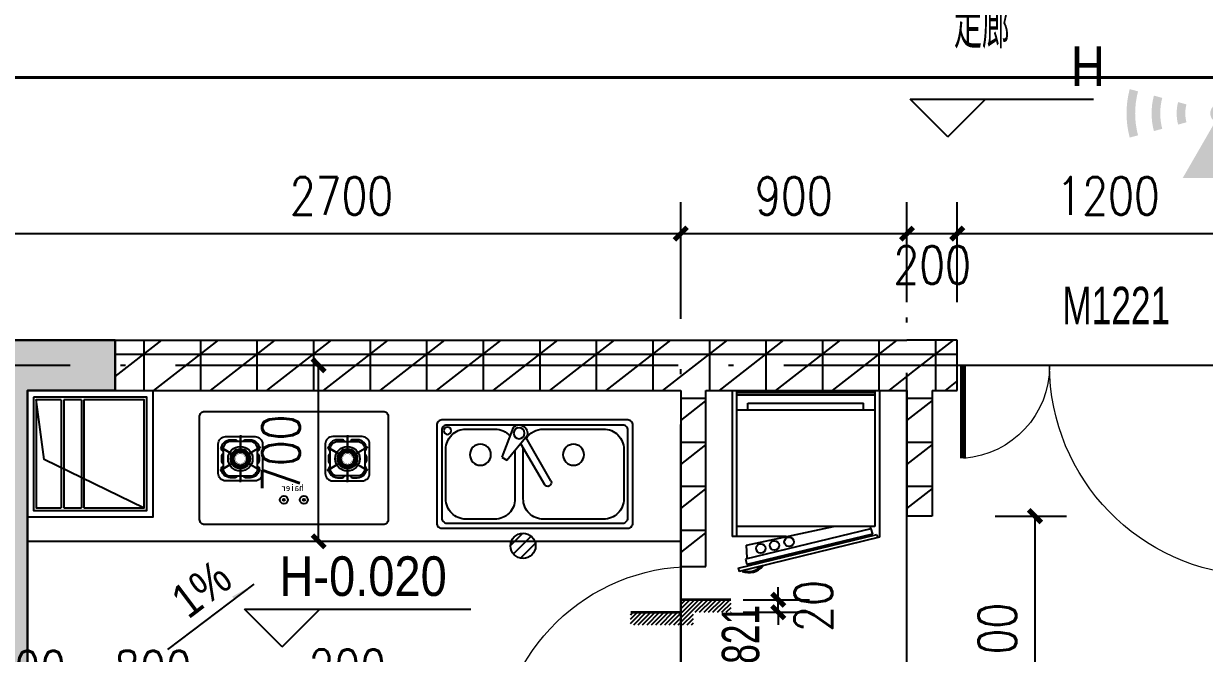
# Model space of a CAD drawing. Extents: x 718358 to 1668613, y -348838 to -159582.
# Drawn here: x 784520 to 789219, y -329839 to -327336 of the extents above; entities that cross this region are included whole.
import ezdxf

# ---------------------------------------------------------------- set-up
doc = ezdxf.new("R2010")
doc.units = 0
doc.header["$LTSCALE"] = 1000
doc.linetypes.add('DOTE', pattern=[2.42, 2, -0.2, 0.02, -0.2])
for name, color, linetype in [('AP', 7, 'Continuous'), ('变更', 6, 'Continuous'), ('家电', 232, 'Continuous'), ('建-厨卫用具', 66, 'Continuous'), ('建-墙体', 2, 'Continuous'), ('建-尺寸', 73, 'Continuous'), ('建-影线', 8, 'Continuous'), ('建-房间名', 7, 'Continuous'), ('建-柱子', 6, 'Continuous'), ('建-标高', 3, 'Continuous'), ('建-符号', 3, 'Continuous'), ('建-轴网', 14, 'DOTE'), ('建-门窗', 4, 'Continuous'), ('建-门窗-编号', 7, 'Continuous'), ('高差符号', 7, 'Continuous')]:
    doc.layers.add(name, color=color, linetype=linetype)
doc.styles.add('_TCH_DIM', font='gt单线西文.shx', dxfattribs={"width": 0.8, "bigfont": 'gt单线中文.shx'})
doc.styles.add('_TCH_WINDOW', font='gt单线西文.shx', dxfattribs={"height": 3.5, "bigfont": 'gt单线中文.shx'})
doc.styles.add('DIM_FONT', font='SIMPLEX.shx', dxfattribs={"width": 0.8, "bigfont": 'GBCBIG.shx'})
doc.styles.get("Standard").update_dxf_attribs({"font": '', "width": 0.7})
doc.styles.get('Standard').set_extended_font_data('SimSun')
doc.dimstyles.new('DIMN50', dxfattribs={"dimscale": 0.5, "dimtxt": 300, "dimasz": 100, "dimexe": 250, "dimexo": 300, "dimgap": 150, "dimtad": 1, "dimdec": 0, "dimzin": 0, "dimdsep": 46, "dimtxsty": 'DIM_FONT', "dimblk": 'ARCHTICK', "dimcen": 0.09, "dimdle": 1, "dimclrt": 7, "dimazin": 2, "dimtfac": 1, "dimtdec": 0, "dimtix": 1, "dimtmove": 2, "dimatfit": 3, "dimldrblk": 'ARCHTICK', "dimfxl": 1, "dimtolj": 1, "dimtzin": 0, "dimarcsym": 0})
pattern_1 = [(0, (0, 0), (0, 175), []), (37.875, (200, 0), (-84.807639, 109.038328), []), (90, (200, 0), (-225, 1e-14), [])]

# ---------------------------------------------------------------- blocks, each defined once
blk = doc.blocks.new('bx')
at = {"layer": '建-厨卫用具', "ltscale": 0.6}
for p, q in [((-293.3, 0), (-293.3, -581.3)), ((-293.3, 0), (293.3, 0)), ((293.3, 0), (293.3, -583.8)), ((275, -541.6), (-275.4, -541.6)), ((-268.6, -707.1), (282.5, -572.8)), ((293.3, -583.8), (-265.1, -720)), ((282.5, -572.8), (286, -585.8)), ((-268.6, -707.1), (-265.1, -720))]:
    blk.add_line(p, q, dxfattribs=at)
at = {"layer": '建-厨卫用具', "color": 8, "ltscale": 0.6}
for p, q in [((-275.4, 0), (-275.4, -581.3)), ((275, 0), (275, -541.6)), ((-275.4, -8.9), (275, -8.9)), ((-275.4, -17.9), (275, -17.9)), ((-275.4, -77.6), (275, -77.6)), ((-231.1, -50.5), (230.3, -50.5)), ((-231.1, -77.6), (-231.1, -50.5)), ((230.3, -77.6), (230.3, -50.5)), ((259.3, -550.3), (-239.9, -670.6)), ((-236.5, -615.1), (109.9, -541.6)), ((259.3, -550.3), (265.1, -571.9)), ((-77.4, -581.3), (-293.3, -581.3)), ((265.1, -571.9), (-234.1, -692.2)), ((-233.8, -666.2), (-236.5, -615.1)), ((-239.9, -670.6), (-234.1, -692.2))]:
    blk.add_line(p, q, dxfattribs=at)
at = {"layer": '建-厨卫用具', "color": 147, "ltscale": 0.6}
for p, q in [((259.3, -550.3), (257, -541.6)), ((-253.3, -720), (-245.3, -717.9))]:
    blk.add_line(p, q, dxfattribs=at)
at = {"layer": '建-厨卫用具', "color": 8, "ltscale": 0.6}
for centre in [(-179.1, -628.5), (-124.7, -616.4), (-66.6, -602.3)]:
    blk.add_circle(centre, 18.8, dxfattribs=at)
at = {"layer": '建-厨卫用具', "ltscale": 0.6}
blk.add_arc((-227.7, -650), 74.6, 249.8756, 320.1244, dxfattribs=at)
at = {"layer": '建-厨卫用具', "color": 8, "ltscale": 0.6}
blk.add_arc((-227.7, -650), 70.1, 255.4644, 314.5356, dxfattribs=at)
blk = doc.blocks.new('A$C1B9B2A98')
at = {"layer": '建-厨卫用具'}
for p, q in [((-37681.6, -61587), (-37762, -61489.2)), ((-37706.5, -61457.2), (-37662.1, -61575.7)), ((-37662.1, -61575.7), (-37681.6, -61587))]:
    blk.add_line(p, q, dxfattribs=at)
for points in [[(-38162.9, -61427.4), (-37422.9, -61427.4, -0.414214), (-37402.9, -61447.4), (-37402.9, -61837.4, -0.414214), (-37422.9, -61857.4), (-38162.9, -61857.4, -0.414214), (-38182.9, -61837.4), (-38182.9, -61447.4, -0.414214)], [(-38142.9, -61447.4), (-37442.9, -61447.4, -0.414214), (-37422.9, -61467.4), (-37422.9, -61817.4, -0.414214), (-37442.9, -61837.4), (-38142.9, -61837.4, -0.414214), (-38162.9, -61817.4), (-38162.9, -61467.4, -0.414214)]]:
    blk.add_lwpolyline(points, format="xyb", close=True, dxfattribs=at)
for points in [[(-37759.4, -61500.4, 0.256104), (-37826.9, -61463.4), (-38066.9, -61463.4, 0.414214), (-38146.9, -61543.4), (-38146.9, -61741.4, 0.414214), (-38066.9, -61821.4), (-37826.9, -61821.4, 0.414214), (-37746.9, -61741.4), (-37746.9, -61543.4, 0.014255), (-37747, -61538.8, 0.014255)], [(-37713.9, -61547.8), (-37713.9, -61741.4, 0.414214), (-37633.9, -61821.4), (-37518.9, -61821.4, 0.414214), (-37438.9, -61741.4), (-37438.9, -61543.4, 0.414214), (-37518.9, -61463.4), (-37633.9, -61463.4, 0.216007), (-37694, -61490.7, 0.216007)]]:
    blk.add_lwpolyline(points, format="xyb", dxfattribs=at)
for points in [[(-37856.8, -61669.1), (-37756.7, -61495.7)], [(-37736.4, -61520.4), (-37830.9, -61684.1)]]:
    blk.add_lwpolyline(points, dxfattribs=at)
for centre, radius in [((-37730.4, -61480), 21.9), ((-37445.4, -61470), 14.5), ((-37946.9, -61565.6), 42), ((-37576.4, -61565.6), 42)]:
    blk.add_circle(centre, radius, dxfattribs=at)
for centre, radius, start, end in [((-37730.4, -61480), 33, 43.8119, 196.1878), ((-37843.9, -61676.6), 15, 150, 330)]:
    blk.add_arc(centre, radius, start, end, dxfattribs=at)
blk = doc.blocks.new('A$C680671B7')
at = {"layer": '建-厨卫用具'}
for p, q in [((-37957.6, -61221.3, 0), (-37922.8, -61281.5, 0)), ((-37925.3, -61277.2, 0), (-37955.1, -61225.6, 0)), ((-37901.8, -61226.5, 0), (-37920.4, -61226.5, 0)), ((-37864.6, -61221.3, 0), (-37899.3, -61281.5, 0)), ((-37896.9, -61277.2, 0), (-37867, -61225.6, 0)), ((-37835.7, -61262.7, 0), (-37835.7, -61262.7, 0)), ((-38004, -61301.8, 0), (-37934.6, -61301.8, 0)), ((-37939.5, -61301.8, 0), (-37999.1, -61301.8, 0)), ((-37818.1, -61301.8, 0), (-37887.6, -61301.8, 0)), ((-37882.7, -61301.8, 0), (-37823, -61301.8, 0)), ((-37957.6, -61382.3, 0), (-37922.8, -61322.2, 0)), ((-37925.3, -61326.4, 0), (-37955.1, -61378.1, 0)), ((-37864.6, -61382.3, 0), (-37899.3, -61322.2, 0)), ((-37896.9, -61326.4, 0), (-37867, -61378.1, 0)), ((-37901.8, -61377.2, 0), (-37920.4, -61377.2, 0)), ((-37957.6, -61647.5, 0), (-37922.8, -61707.6, 0)), ((-37925.3, -61703.4, 0), (-37955.1, -61651.7, 0)), ((-37901.8, -61652.6, 0), (-37920.4, -61652.6, 0)), ((-37864.6, -61647.5, 0), (-37899.3, -61707.6, 0)), ((-37896.9, -61703.4, 0), (-37867, -61651.7, 0)), ((-38004, -61728, 0), (-37934.6, -61728, 0)), ((-37939.5, -61728, 0), (-37999.1, -61728, 0)), ((-37818.1, -61728, 0), (-37887.6, -61728, 0)), ((-37882.7, -61728, 0), (-37823, -61728, 0)), ((-37957.6, -61808.5, 0), (-37922.8, -61748.3, 0)), ((-37925.3, -61752.5, 0), (-37955.1, -61804.2, 0)), ((-37864.6, -61808.5, 0), (-37899.3, -61748.3, 0)), ((-37896.9, -61752.5, 0), (-37867, -61804.2, 0)), ((-37835.7, -61767.1, 0), (-37835.7, -61767.1, 0)), ((-37901.8, -61803.3, 0), (-37920.4, -61803.3, 0))]:
    blk.add_line(p, q, dxfattribs=at)
at = {"layer": '建-厨卫用具', "elevation": 0}
for points in [[(-37722.9, -61870.3, -0.414214), (-37742.4, -61889.9), (-38153.3, -61889.9, -0.414214), (-38172.9, -61870.3), (-38172.9, -61159.5, -0.414214), (-38153.3, -61139.9), (-37742.4, -61139.9, -0.414214), (-37722.9, -61159.5)], [(-37852.4, -61213.8, -0.414214), (-37823, -61243.1), (-37823, -61360.5, -0.414214), (-37852.4, -61389.9), (-37969.8, -61389.9, -0.414214), (-37999.1, -61360.5), (-37999.1, -61243.1, -0.414214), (-37969.8, -61213.8)], [(-37871.9, -61233.3), (-37950.2, -61233.3, 0.414214), (-37979.6, -61262.7), (-37979.6, -61341, 0.414214), (-37950.2, -61370.3), (-37871.9, -61370.3, 0.414214), (-37842.6, -61341), (-37842.6, -61262.7, 0.414214)], [(-37852.4, -61816, 0.414214), (-37823, -61786.7), (-37823, -61669.3, 0.414214), (-37852.4, -61639.9), (-37969.8, -61639.9, 0.414214), (-37999.1, -61669.3), (-37999.1, -61786.7, 0.414214), (-37969.8, -61816)], [(-37871.9, -61796.5), (-37950.2, -61796.5, -0.414214), (-37979.6, -61767.1), (-37979.6, -61688.8, -0.414214), (-37950.2, -61659.5), (-37871.9, -61659.5, -0.414214), (-37842.6, -61688.8), (-37842.6, -61767.1, -0.414214)]]:
    blk.add_lwpolyline(points, format="xyb", close=True, dxfattribs=at)
for points in [[(-37979.6, -61289.6, -0.359638), (-37986.4, -61280.8), (-37986.4, -61262.7, -0.414214), (-37950.2, -61226.5, -0.251251), (-37941.4, -61233.3)], [(-37880.7, -61233.3, -0.251251), (-37871.9, -61226.5, -0.414214), (-37835.7, -61262.7), (-37835.7, -61280.8, -0.359638), (-37842.6, -61289.6)], [(-37941.4, -61370.3, -0.251251), (-37950.2, -61377.2, -0.414214), (-37986.4, -61341), (-37986.4, -61341), (-37986.4, -61322.9, -0.359638), (-37979.6, -61314.1, -0.359638)], [(-37842.6, -61314.1, -0.359638), (-37835.7, -61322.9), (-37835.7, -61341, -0.414214), (-37871.9, -61377.2, -0.251251), (-37880.7, -61370.3)], [(-37941.4, -61659.5, 0.251251), (-37950.2, -61652.6, 0.414214), (-37986.4, -61688.8), (-37986.4, -61688.8), (-37986.4, -61706.9, 0.359638), (-37979.6, -61715.7, 0.359638)], [(-37842.6, -61715.7, 0.359638), (-37835.7, -61706.9), (-37835.7, -61688.8, 0.414214), (-37871.9, -61652.6, 0.251251), (-37880.7, -61659.5)], [(-37979.6, -61740.2, 0.359638), (-37986.4, -61749), (-37986.4, -61767.1, 0.414214), (-37950.2, -61803.3, 0.251251), (-37941.4, -61796.5)], [(-37880.7, -61796.5, 0.251251), (-37871.9, -61803.3, 0.414214), (-37835.7, -61767.1), (-37835.7, -61749, 0.359638), (-37842.6, -61740.2)]]:
    blk.add_lwpolyline(points, format="xyb", dxfattribs=at)
at = {"layer": '建-厨卫用具', "const_width": 0.979, "elevation": 0}
for points in [[(-37925.3, -61277.2), (-37955.1, -61225.6)], [(-37896.9, -61277.2), (-37867, -61225.6)], [(-37939.5, -61301.8), (-37999.1, -61301.8)], [(-37882.7, -61301.8), (-37823, -61301.8)], [(-37925.3, -61326.4), (-37955.1, -61378.1)], [(-37896.9, -61326.4), (-37867, -61378.1)], [(-37925.3, -61703.4), (-37955.1, -61651.7)], [(-37896.9, -61703.4), (-37867, -61651.7)], [(-37939.5, -61728), (-37999.1, -61728)], [(-37882.7, -61728), (-37823, -61728)], [(-37925.3, -61752.5), (-37955.1, -61804.2)], [(-37896.9, -61752.5), (-37867, -61804.2)]]:
    blk.add_lwpolyline(points, dxfattribs=at)
for points in [[(-37911.1, -61282.3, 1), (-37911.1, -61321.4, 1), (-37911.1, -61282.3, 1)], [(-37911.1, -61747.5, -1), (-37911.1, -61708.4, -1), (-37911.1, -61747.5, -1)]]:
    blk.add_lwpolyline(points, format="xyb", dxfattribs=at)
at = {"layer": '建-厨卫用具'}
for centre, radius in [((-37911.1, -61301.8, 0), 48.9), ((-37911.1, -61301.8, 0), 39.1), ((-37911.1, -61301.8, 0), 36.2), ((-37911.1, -61301.8, 0), 33.3), ((-37911.1, -61301.8, 0), 26.4), ((-38074.5, -61475, 0), 15.9), ((-38074.5, -61475, 0), 4.33), ((-38074.5, -61554.8, 0), 15.9), ((-38074.5, -61554.8, 0), 4.33), ((-37911.1, -61728, 0), 48.9), ((-37911.1, -61728, 0), 39.1), ((-37911.1, -61728, 0), 36.2), ((-37911.1, -61728, 0), 33.3), ((-37911.1, -61728, 0), 26.4)]:
    blk.add_circle(centre, radius, dxfattribs=at)
for centre, start, end in [((-37920.6, -61235.2, 0), 88.3139, 167.436), ((-37901.5, -61235.2, 0), 12.564, 91.686), ((-37920.6, -61368.4, 0), 192.564, 271.6861), ((-37901.5, -61368.4, 0), 268.314, 347.436), ((-37920.6, -61661.4, 0), 88.3139, 167.436), ((-37901.5, -61661.4, 0), 12.564, 91.686), ((-37920.6, -61794.6, 0), 192.564, 271.6861), ((-37901.5, -61794.6, 0), 268.314, 347.436)]:
    blk.add_arc(centre, 8.76, start, end, dxfattribs=at)
at = {"layer": '建-厨卫用具', "text_generation_flag": 4}
blk.add_text('haier', height=26, rotation=90, dxfattribs=at).set_placement((-38039, -61553.7, 0))
blk = doc.blocks.new('A$C28466982')
at = {"layer": '建-厨卫用具'}
h = blk.add_hatch(dxfattribs=at)
h.set_pattern_fill('ANSI31', color=256, scale=20, style=0)
h.set_pattern_definition([(45, (-61544.167, -20665.726), (-22.45064, 22.45064), [])])
edge = h.paths.add_edge_path()
edge.add_arc((50, 50), 50, 0, 360)
blk.add_circle((50, 50), 50, dxfattribs=at)
blk = doc.blocks.new('$TCHSYS$DOOR2D')
for p, q in [((0.45, 0.975), (0.5, 0.975)), ((0.45, 0), (0.45, 0.975)), ((0.5, 0), (0.5, 0.975)), ((0.5, 0), (0.45, 0))]:
    blk.add_line(p, q)
at = {"lineweight": 13}
blk.add_arc((0.475, 0), 0.975, 91.46928, 180, dxfattribs=at)
blk = doc.blocks.new('$DorLib2D$00000025')
at = {"const_width": 0.02}
for points in [[(0.481, -0.0014), (0.481, 0.6906)], [(-0.481, 0.0014), (-0.481, 0.3084)]]:
    blk.add_lwpolyline(points, dxfattribs=at)
at = {"lineweight": 13}
for centre, radius, start, end in [((0.5046, -0.0019), 0.6987, 91.9397, 179.7238), ((-0.5008, 0.0026), 0.3067, 359.7899, 85.7508)]:
    blk.add_arc(centre, radius, start, end, dxfattribs=at)
blk = doc.blocks.new('A$C7CE84E88')
at = {"layer": '建-厨卫用具'}
for p, q in [((135, 35), (135, 465)), ((145, 35), (145, 465)), ((215, 35), (215, 465)), ((225, 35), (225, 465))]:
    blk.add_line(p, q, dxfattribs=at)
for points in [[(0, 0), (0, 500), (500, 500), (500, 0)], [(25, 25), (25, 475), (475, 475), (475, 25)]]:
    blk.add_lwpolyline(points, close=True, dxfattribs=at)
for points in [[(465, 465.8), (66.9, 273), (35, 34)], [(135, 35), (35, 35), (35, 465), (135, 465)], [(145, 465), (215, 465)], [(225, 465), (465, 465), (465, 35), (225, 35)], [(215, 35), (145, 35)]]:
    blk.add_lwpolyline(points, dxfattribs=at)
blk = doc.blocks.new('_ArchTick')
at = {"color": 0, "linetype": 'ByBlock', "const_width": 0.4}
blk.add_lwpolyline([(-0.5, -0.5), (0.5, 0.5)], dxfattribs=at)
blk = doc.blocks.new('*D344')
at = {"layer": 'Defpoints', "color": 0, "transparency": 16777216}
for p in [(785450.4, -328693.8), (785694.3, -328693.8), (785450.4, -329393.8)]:
    blk.add_point(p, dxfattribs=at)
at = {"layer": '建-尺寸', "color": 0, "lineweight": -2, "transparency": 16777216}
for p, q in [((785600.4, -328693.8), (785819.3, -328693.8)), ((785694.3, -329394.3), (785694.3, -328693.3)), ((785600.4, -329393.8), (785819.3, -329393.8))]:
    blk.add_line(p, q, dxfattribs=at)
at = {"layer": '建-尺寸', "color": 0, "lineweight": -2, "transparency": 16777216, "xscale": 50, "yscale": 50, "zscale": 50}
for p, rotation in [((785694.3, -328693.8), 90), ((785694.3, -329393.8), 270)]:
    blk.add_blockref('_ArchTick', p, dxfattribs=dict(at, rotation=rotation))
at = {"layer": '建-尺寸', "color": 7, "transparency": 16777216, "insert": (785544.3, -329043.8), "char_height": 150, "attachment_point": 5, "rotation": 90, "style": 'DIM_FONT'}
blk.add_mtext('\\A1;700', dxfattribs=at)
blk = doc.blocks.new('*D383')
at = {"layer": 'Defpoints', "color": 0, "transparency": 16777216}
for p in [(787233, -329625.9), (787522.9, -329625.9), (787233, -329675.9)]:
    blk.add_point(p, dxfattribs=at)
at = {"layer": '建-尺寸', "color": 0, "lineweight": -2, "transparency": 16777216}
for p, q in [((787522.9, -329625.9), (787522.9, -329575.9)), ((787383, -329625.9), (787647.9, -329625.9)), ((787522.9, -329675.9), (787522.9, -329625.9)), ((787383, -329675.9), (787647.9, -329675.9)), ((787522.9, -329675.9), (787522.9, -329725.9))]:
    blk.add_line(p, q, dxfattribs=at)
at = {"layer": '建-尺寸', "color": 0, "lineweight": -2, "transparency": 16777216, "xscale": 50, "yscale": 50, "zscale": 50}
for p, rotation in [((787522.9, -329625.9), 270), ((787522.9, -329675.9), 90)]:
    blk.add_blockref('_ArchTick', p, dxfattribs=dict(at, rotation=rotation))
at = {"layer": '建-尺寸', "color": 7, "transparency": 16777216, "insert": (787662.9, -329650.9), "char_height": 150, "attachment_point": 5, "rotation": 90, "style": 'DIM_FONT'}
blk.add_mtext('\\A1;20', dxfattribs=at)
blk = doc.blocks.new('*D529')
at = {"layer": 'Defpoints', "color": 0, "transparency": 16777216}
for p in [(787135.2, -328170.7), (784435.2, -328593.8), (787135.2, -328593.8)]:
    blk.add_point(p, dxfattribs=at)
at = {"layer": '建-尺寸', "color": 0, "lineweight": -2, "transparency": 16777216}
for p, q in [((784435.2, -328443.8), (784435.2, -328045.7)), ((787135.2, -328443.8), (787135.2, -328045.7)), ((784434.7, -328170.7), (787135.7, -328170.7))]:
    blk.add_line(p, q, dxfattribs=at)
at = {"layer": '建-尺寸', "color": 0, "lineweight": -2, "transparency": 16777216, "xscale": 50, "yscale": 50, "zscale": 50, "rotation": 180}
blk.add_blockref('_ArchTick', (784435.2, -328170.7), dxfattribs=at)
at = {"layer": '建-尺寸', "color": 0, "lineweight": -2, "transparency": 16777216, "xscale": 50, "yscale": 50, "zscale": 50}
blk.add_blockref('_ArchTick', (787135.2, -328170.7), dxfattribs=at)
at = {"layer": '建-尺寸', "color": 7, "transparency": 16777216, "insert": (785785.2, -328020.7), "char_height": 150, "attachment_point": 5, "style": 'DIM_FONT'}
blk.add_mtext('\\A1;2700', dxfattribs=at)
blk = doc.blocks.new('*D530')
at = {"layer": 'Defpoints', "color": 0, "transparency": 16777216}
for p in [(788035.2, -328170.7), (787135.2, -328593.8), (788035.2, -328593.8)]:
    blk.add_point(p, dxfattribs=at)
at = {"layer": '建-尺寸', "color": 0, "lineweight": -2, "transparency": 16777216}
for p, q in [((787135.2, -328443.8), (787135.2, -328045.7)), ((788035.2, -328443.8), (788035.2, -328045.7)), ((787134.7, -328170.7), (788035.7, -328170.7))]:
    blk.add_line(p, q, dxfattribs=at)
at = {"layer": '建-尺寸', "color": 0, "lineweight": -2, "transparency": 16777216, "xscale": 50, "yscale": 50, "zscale": 50, "rotation": 180}
blk.add_blockref('_ArchTick', (787135.2, -328170.7), dxfattribs=at)
at = {"layer": '建-尺寸', "color": 0, "lineweight": -2, "transparency": 16777216, "xscale": 50, "yscale": 50, "zscale": 50}
blk.add_blockref('_ArchTick', (788035.2, -328170.7), dxfattribs=at)
at = {"layer": '建-尺寸', "color": 7, "transparency": 16777216, "insert": (787585.2, -328020.7), "char_height": 150, "attachment_point": 5, "style": 'DIM_FONT'}
blk.add_mtext('\\A1;900', dxfattribs=at)
blk = doc.blocks.new('*D531')
at = {"layer": 'Defpoints', "color": 0, "transparency": 16777216}
for p in [(788235.2, -328170.7), (788035.2, -328593.8), (788235.2, -328593.8)]:
    blk.add_point(p, dxfattribs=at)
at = {"layer": '建-尺寸', "color": 0, "lineweight": -2, "transparency": 16777216}
for p, q in [((788035.2, -328443.8), (788035.2, -328045.7)), ((788235.2, -328443.8), (788235.2, -328045.7)), ((788034.7, -328170.7), (788235.7, -328170.7))]:
    blk.add_line(p, q, dxfattribs=at)
at = {"layer": '建-尺寸', "color": 0, "lineweight": -2, "transparency": 16777216, "xscale": 50, "yscale": 50, "zscale": 50, "rotation": 180}
blk.add_blockref('_ArchTick', (788035.2, -328170.7), dxfattribs=at)
at = {"layer": '建-尺寸', "color": 0, "lineweight": -2, "transparency": 16777216, "xscale": 50, "yscale": 50, "zscale": 50}
blk.add_blockref('_ArchTick', (788235.2, -328170.7), dxfattribs=at)
at = {"layer": '建-尺寸', "color": 7, "transparency": 16777216, "insert": (788135.2, -328295.7), "char_height": 150, "attachment_point": 5, "style": 'DIM_FONT'}
blk.add_mtext('\\A1;200', dxfattribs=at)
blk = doc.blocks.new('*D532')
at = {"layer": 'Defpoints', "color": 0, "transparency": 16777216}
for p in [(789435.2, -328170.7), (788235.2, -328593.8), (789435.2, -328593.8)]:
    blk.add_point(p, dxfattribs=at)
at = {"layer": '建-尺寸', "color": 0, "lineweight": -2, "transparency": 16777216}
for p, q in [((788235.2, -328443.8), (788235.2, -328045.7)), ((789435.2, -328443.8), (789435.2, -328045.7)), ((788234.7, -328170.7), (789435.7, -328170.7))]:
    blk.add_line(p, q, dxfattribs=at)
at = {"layer": '建-尺寸', "color": 0, "lineweight": -2, "transparency": 16777216, "xscale": 50, "yscale": 50, "zscale": 50, "rotation": 180}
blk.add_blockref('_ArchTick', (788235.2, -328170.7), dxfattribs=at)
at = {"layer": '建-尺寸', "color": 0, "lineweight": -2, "transparency": 16777216, "xscale": 50, "yscale": 50, "zscale": 50}
blk.add_blockref('_ArchTick', (789435.2, -328170.7), dxfattribs=at)
at = {"layer": '建-尺寸', "color": 7, "transparency": 16777216, "insert": (788835.2, -328020.7), "char_height": 150, "attachment_point": 5, "style": 'DIM_FONT'}
blk.add_mtext('\\A1;1200', dxfattribs=at)
blk = doc.blocks.new('*D563')
at = {"layer": 'Defpoints', "color": 0, "transparency": 16777216}
for p in [(788235.5, -329293.8), (788544.7, -329293.8), (788235.5, -330393.8)]:
    blk.add_point(p, dxfattribs=at)
at = {"layer": '建-尺寸', "color": 0, "lineweight": -2, "transparency": 16777216}
for p, q in [((788544.7, -330394.3), (788544.7, -329293.3)), ((788385.5, -329293.8), (788669.7, -329293.8)), ((788385.5, -330393.8), (788669.7, -330393.8))]:
    blk.add_line(p, q, dxfattribs=at)
at = {"layer": '建-尺寸', "color": 0, "lineweight": -2, "transparency": 16777216, "xscale": 50, "yscale": 50, "zscale": 50}
for p, rotation in [((788544.7, -329293.8), 90), ((788544.7, -330393.8), 270)]:
    blk.add_blockref('_ArchTick', p, dxfattribs=dict(at, rotation=rotation))
at = {"layer": '建-尺寸', "color": 7, "transparency": 16777216, "insert": (788394.7, -329843.8), "char_height": 150, "attachment_point": 5, "rotation": 90, "style": 'DIM_FONT'}
blk.add_mtext('\\A1;1100', dxfattribs=at)
blk = doc.blocks.new('*D1669')
at = {"layer": 'Defpoints', "color": 0, "transparency": 16777216}
for p in [(784635.2, -330053.5), (784435.2, -330393.8), (784635.2, -330393.8)]:
    blk.add_point(p, dxfattribs=at)
at = {"layer": '建-尺寸', "color": 0, "lineweight": -2, "transparency": 16777216}
for p, q in [((784435.2, -330243.8), (784435.2, -329928.5)), ((784635.2, -330243.8), (784635.2, -329928.5)), ((784435.2, -330053.5), (784385.2, -330053.5)), ((784435.2, -330053.5), (784635.2, -330053.5)), ((784635.2, -330053.5), (784685.2, -330053.5))]:
    blk.add_line(p, q, dxfattribs=at)
at = {"layer": '建-尺寸', "color": 0, "lineweight": -2, "transparency": 16777216, "xscale": 50, "yscale": 50, "zscale": 50}
blk.add_blockref('_ArchTick', (784435.2, -330053.5), dxfattribs=at)
at = {"layer": '建-尺寸', "color": 0, "lineweight": -2, "transparency": 16777216, "xscale": 50, "yscale": 50, "zscale": 50, "rotation": 180}
blk.add_blockref('_ArchTick', (784635.2, -330053.5), dxfattribs=at)
at = {"layer": '建-尺寸', "color": 7, "transparency": 16777216, "insert": (784535.2, -329903.5), "char_height": 150, "attachment_point": 5, "style": 'DIM_FONT'}
blk.add_mtext('\\A1;200', dxfattribs=at)
blk = doc.blocks.new('*D1670')
at = {"layer": 'Defpoints', "color": 0, "transparency": 16777216}
for p in [(785435.2, -330053.5), (784635.2, -330393.8), (785435.2, -330393.8)]:
    blk.add_point(p, dxfattribs=at)
at = {"layer": '建-尺寸', "color": 0, "lineweight": -2, "transparency": 16777216}
for p, q in [((784635.2, -330243.8), (784635.2, -329928.5)), ((785435.2, -330243.8), (785435.2, -329928.5)), ((784634.7, -330053.5), (785435.7, -330053.5))]:
    blk.add_line(p, q, dxfattribs=at)
at = {"layer": '建-尺寸', "color": 0, "lineweight": -2, "transparency": 16777216, "xscale": 50, "yscale": 50, "zscale": 50, "rotation": 180}
blk.add_blockref('_ArchTick', (784635.2, -330053.5), dxfattribs=at)
at = {"layer": '建-尺寸', "color": 0, "lineweight": -2, "transparency": 16777216, "xscale": 50, "yscale": 50, "zscale": 50}
blk.add_blockref('_ArchTick', (785435.2, -330053.5), dxfattribs=at)
at = {"layer": '建-尺寸', "color": 7, "transparency": 16777216, "insert": (785035.2, -329903.5), "char_height": 150, "attachment_point": 5, "style": 'DIM_FONT'}
blk.add_mtext('\\A1;800', dxfattribs=at)
blk = doc.blocks.new('*D1671')
at = {"layer": 'Defpoints', "color": 0, "transparency": 16777216}
for p in [(785635.2, -330053.5), (785435.2, -330393.8), (785635.2, -330393.8)]:
    blk.add_point(p, dxfattribs=at)
at = {"layer": '建-尺寸', "color": 0, "lineweight": -2, "transparency": 16777216}
for p, q in [((785435.2, -330243.8), (785435.2, -329928.5)), ((785635.2, -330243.8), (785635.2, -329928.5)), ((785434.7, -330053.5), (785635.7, -330053.5))]:
    blk.add_line(p, q, dxfattribs=at)
at = {"layer": '建-尺寸', "color": 0, "lineweight": -2, "transparency": 16777216, "xscale": 50, "yscale": 50, "zscale": 50, "rotation": 180}
blk.add_blockref('_ArchTick', (785435.2, -330053.5), dxfattribs=at)
at = {"layer": '建-尺寸', "color": 0, "lineweight": -2, "transparency": 16777216, "xscale": 50, "yscale": 50, "zscale": 50}
blk.add_blockref('_ArchTick', (785635.2, -330053.5), dxfattribs=at)
at = {"layer": '建-尺寸', "color": 7, "transparency": 16777216, "insert": (785808.6, -329898.5), "char_height": 150, "attachment_point": 5, "style": 'DIM_FONT'}
blk.add_mtext('\\A1;200', dxfattribs=at)
blk = doc.blocks.new('AP')
at = {"layer": 'AP', "true_color": 0xf8991e}
h = blk.add_hatch(color=30, dxfattribs=at)
h.paths.add_polyline_path([(-9.35, 2.5), (-10.7, 2.87, 0.131652), (-10.7, -2.87), (-9.35, -2.5, -0.131652)])
h.paths.add_polyline_path([(-13.27, 3.56), (-14.62, 3.92, 0.131652), (-14.62, -3.92), (-13.27, -3.56, -0.131652)])
h.paths.add_polyline_path([(6.78, 1.82), (5.43, 1.45, -0.131652), (5.43, -1.45), (6.78, -1.82, 0.131652)])
h.paths.add_polyline_path([(10.7, 2.87), (9.35, 2.5, -0.131652), (9.35, -2.5), (10.7, -2.87, 0.131652)])
h.paths.add_polyline_path([(14.62, 3.92), (13.27, 3.56, -0.131652), (13.27, -3.56), (14.62, -3.92, 0.131652)])
h.paths.add_polyline_path([(0.78, -1.36, -0.267949), (-0.78, -1.36), (-6.03, -10.45), (6.03, -10.45)])
h.paths.add_polyline_path([(0, 0), (-0.78, -1.36, 0.267949), (0.78, -1.36)])
h.paths.add_polyline_path([(0, 0), (-1.52, 0.41, 0.065543), (-1.57, 0, 0.065543), (-1.52, -0.41)])
h.paths.add_polyline_path([(0, 0), (-1.52, -0.41, 0.198912), (-0.78, -1.36)])
h.paths.add_polyline_path([(1.52, -0.41), (0, 0), (0.78, -1.36, 0.198912)])
h.paths.add_polyline_path([(1.52, 0.41), (0, 0), (1.52, -0.41, 0.065543), (1.57, 0, 0.065543)])
h.paths.add_polyline_path([(-1.52, 0.41), (0, 0), (1.52, 0.41, 0.767327)])
at = {"layer": 'AP'}
h = blk.add_hatch(color=5, dxfattribs=at)
h.set_gradient(color1=(248, 153, 30), color2=(242, 141, 7), one_color=1, tint=0.49, name='INVCYLINDER')
h.paths.add_polyline_path([(-5.43, 1.45), (-6.78, 1.82, 0.131652), (-6.78, -1.82), (-5.43, -1.45, -0.131652)])

msp = doc.modelspace()

# ---------------------------------------------------------------- hatches: boundary and pattern name
at = {"layer": '建-影线'}
h = msp.add_hatch(dxfattribs=at)
h.set_pattern_fill('钢筋混凝土', color=256, scale=20, style=0)
h.set_pattern_definition([(45, (0, 0), (-35.355339, 35.355339), []), (50, (0, 0), (143.452037, -12.550427), [15, -165]), (355, (0, 0), (-27.750267, 150.438427), [12, -132]), (100.4514, (11.95, -1.05), (115.701876, 137.887908), [12.748038, -140.228422]), (46.1842, (0, 40), (213.44821, -33.103803), [22.5, -247.5]), (96.6356, (17.79, 37.24), (186.93254, 194.823574), [19.12206, -210.3426]), (351.1842, (0, 40), (186.93239, 194.82372), [18, -198]), (21, (20, 30), (119.38141, -80.523778), [15, -165]), (326, (20, 30), (48.663066, 145.03001), [12, -132]), (71.4514, (29.95, 23.29), (168.044526, 64.5061), [12.748038, -140.228422]), (37.5, (0, 0), (2.431971, 66.5787708), [0, -130.4, 0, -134, 0, -132.5]), (7.5, (0, 0), (52.6139075, 78.8823424), [0, -76.4, 0, -127.4, 0, -50.5]), (327.5, (-44.6, 0), (106.7644872, -4.5109743), [0, -50, 0, -156, 0, -207]), (317.5, (-64.6, 0), (116.637234, 20.020996), [0, -65, 0, -103.6, 0, -147])])
h.paths.add_polyline_path([(784535.2, -328793.8), (784885.2, -328793.8), (784885.2, -328593.8), (783235.2, -328593.8), (783235.2, -328793.8), (784335.2, -328793.8), (784335.2, -332293.8), (784535.2, -332293.8)])
h = msp.add_hatch(dxfattribs=at)
h.set_pattern_fill('空心砖', color=256, scale=50, style=0)
h.set_pattern_definition(pattern_1)
h.paths.add_polyline_path([(784885.2, -328593.8), (784885.2, -328793.8), (787135.2, -328793.8), (787168.5, -328727.1), (787135.2, -328593.8)])
h = msp.add_hatch(dxfattribs=at)
h.set_pattern_fill('空心砖', color=256, scale=50, style=0)
h.set_pattern_definition(pattern_1)
h.paths.add_polyline_path([(787168.5, -328727.1), (787235.2, -328793.8), (788035.2, -328793.8), (788068.5, -328727.1), (788035.2, -328593.8), (787135.2, -328593.8)])
h = msp.add_hatch(dxfattribs=at)
h.set_pattern_fill('空心砖', color=256, scale=50, style=0)
h.set_pattern_definition(pattern_1)
h.paths.add_polyline_path([(788135.2, -328793.8), (788235.2, -328793.8), (788235.2, -328593.8), (788035.2, -328593.8), (788068.5, -328727.1)])
h = msp.add_hatch(dxfattribs=at)
h.set_pattern_fill('空心砖', color=256, scale=50, style=0)
h.set_pattern_definition(pattern_1)
h.paths.add_polyline_path([(787135.2, -328793.8), (787135.2, -329493.8), (787235.2, -329493.8), (787235.2, -328793.8), (787168.5, -328727.1)])
h = msp.add_hatch(dxfattribs=at)
h.set_pattern_fill('空心砖', color=256, scale=50, style=0)
h.set_pattern_definition(pattern_1)
h.paths.add_polyline_path([(788068.5, -328727.1), (788035.2, -328793.8), (788035.2, -329293.8), (788135.2, -329293.8), (788135.2, -328793.8)])
at = {"layer": '建-符号'}
msp.add_hatch(color=256, dxfattribs=at).paths.add_polyline_path([(785437.9, -329564.2), (785358.2, -329624.5), (785350.1, -329613.9)])
at = {"layer": '高差符号'}
h = msp.add_hatch(dxfattribs=at)
h.set_pattern_fill('ANSI31', color=256, scale=100, angle=180, style=0)
h.set_pattern_definition([(45, (1008755.829, 413414.117), (-8.83883476, 8.83883476), [])])
h.paths.add_polyline_path([(787185.2, -329675.9), (787335.2, -329675.9), (787335.2, -329625.9), (787135.2, -329625.9), (787135.2, -329675.9), (786935.2, -329675.9), (786935.2, -329725.9), (787185.2, -329725.9)])

# ---------------------------------------------------------------- linework, layer by layer
at = {"layer": '变更', "color": 1, "lineweight": 40}
msp.add_line((774635.5, -327550.1), (803999.5, -327550.1), dxfattribs=at)
at = {"layer": '建-厨卫用具'}
msp.add_line((784535.2, -329393.8), (787135.2, -329393.8), dxfattribs=at)
at = {"layer": '建-墙体'}
for p, q in [((784885.2, -328593.8), (787135.2, -328593.8)), ((787135.2, -328593.8), (788035.2, -328593.8)), ((788235.2, -328593.8), (788035.2, -328593.8)), ((788235.2, -328793.8), (788235.2, -328593.8)), ((784885.2, -328793.8), (787135.2, -328793.8)), ((787135.2, -328793.8), (787135.2, -329493.8)), ((787235.2, -329493.8), (787235.2, -328793.8)), ((787235.2, -328793.8), (788035.2, -328793.8)), ((788035.2, -328793.8), (788035.2, -329293.8)), ((788135.2, -328793.8), (788135.2, -329293.8)), ((788135.2, -328793.8), (788235.2, -328793.8)), ((788135.2, -329293.8), (788035.2, -329293.8)), ((787135.2, -329493.8), (787235.2, -329493.8))]:
    msp.add_line(p, q, dxfattribs=at)
at = {"layer": '建-柱子'}
for p, q in [((784885.2, -328593.8), (783235.2, -328593.8)), ((784885.2, -328793.8), (784885.2, -328593.8)), ((784535.2, -328793.8), (784885.2, -328793.8)), ((784535.2, -332293.8), (784535.2, -328793.8))]:
    msp.add_line(p, q, dxfattribs=at)
msp.add_lwpolyline([(784335.2, -332293.8), (784335.2, -328793.8), (783235.2, -328793.8), (783235.2, -328593.8), (784885.2, -328593.8), (784885.2, -328793.8), (784535.2, -328793.8), (784535.2, -332293.8)], dxfattribs=at)
at = {"layer": '建-标高'}
for p, q in [((788197.4, -327786), (788047.4, -327636)), ((788047.4, -327636), (788777.2, -327636)), ((788197.4, -327786), (788347.4, -327636)), ((785548.8, -329813.5), (785398.8, -329663.5)), ((785398.8, -329663.5), (786299.8, -329663.5)), ((785548.8, -329813.5), (785698.8, -329663.5))]:
    msp.add_line(p, q, dxfattribs=at)
at = {"layer": '建-符号'}
msp.add_lwpolyline([(785094.6, -329823.8), (785437.9, -329564.2)], dxfattribs=at)
at = {"layer": '建-轴网'}
for p, q in [((787135.2, -330929.9), (787135.2, -328262.8)), ((788035.2, -335564), (788035.2, -328262.8)), ((768185.2, -328693.8), (810335.2, -328693.8))]:
    msp.add_line(p, q, dxfattribs=at)
at = {"layer": '建-门窗'}
msp.add_line((787135.2, -329493.8), (787135.2, -330293.8), dxfattribs=at)
at = {"layer": '高差符号', "const_width": 10}
msp.add_lwpolyline([(787335.2, -329625.9), (787135.2, -329625.9), (787135.2, -329675.9), (786935.2, -329675.9)], dxfattribs=at)

# ---------------------------------------------------------------- block references
at = {"layer": '家电', "color": 2, "xscale": 24.56707959816823, "yscale": 24.56707959816823, "zscale": 24.56707959816823}
msp.add_blockref('AP', (789280.6, -327692.6), dxfattribs=at)
at = {"layer": '建-厨卫用具', "yscale": -1}
msp.add_blockref('A$C7CE84E88', (784535.2, -328796.1), dxfattribs=at)
at = {"layer": '建-厨卫用具', "extrusion": (0, 0, -1), "xscale": -1, "zscale": -1, "rotation": 5.023924300573412e-05}
msp.add_blockref('bx', (-787632.5, -328793.8), dxfattribs=at)
at = {"layer": '建-厨卫用具', "rotation": 90.00000002668041}
msp.add_blockref('A$C680671B7', (724080.9, -291154.4, 0), dxfattribs=at)
at = {"layer": '建-厨卫用具', "extrusion": (0, 0, -1), "zscale": -1, "rotation": 4.418278619351122e-05}
msp.add_blockref('A$C1B9B2A98', (-748761.5, -267484.1), dxfattribs=at)
at = {"layer": '建-厨卫用具'}
msp.add_blockref('A$C28466982', (786457.7, -329461.8), dxfattribs=at)
at = {"layer": '建-门窗'}
ref = msp.add_blockref('$DorLib2D$00000025', (788835.2, -328693.8), dxfattribs=dict(at, xscale=1200, yscale=-1200, zscale=1200, rotation=4.016863266277742e-08))
ref.add_attrib('A', 'M1221', (788653.2, -328530.7), dxfattribs={"layer": '建-门窗-编号', "height": 148.75, "rotation": 0, "style": '_TCH_WINDOW', "width": 0.705882})
ref = msp.add_blockref('$TCHSYS$DOOR2D', (787185.2, -329893.8), dxfattribs=dict(at, xscale=800, yscale=-800, zscale=800, rotation=270.0000000000222))
ref.add_attrib('A', 'M0821', (787447.1, -330075.8), dxfattribs={"layer": '建-门窗-编号', "height": 148.75, "rotation": 90, "style": '_TCH_WINDOW', "width": 0.705882})

# ---------------------------------------------------------------- texts
at = {"layer": '建-房间名', "style": 'DIM_FONT', "width": 0.8}
msp.add_text('走廊', height=192.91, dxfattribs=at).set_placement((788222.3, -327434.4))
at = {"layer": '建-标高', "style": '_TCH_DIM', "width": 0.888889}
for s, p in [('H', (788687.5, -327583.5)), ('H-0.020', (785538.1, -329611))]:
    msp.add_text(s, height=157.5, dxfattribs=at).set_placement(p)
at = {"layer": '建-符号', "style": '_TCH_DIM', "width": 0.888889}
msp.add_text('1%', height=135, rotation=37.0936, dxfattribs=at).set_placement((785175.3, -329706.4))

# ---------------------------------------------------------------- dimensions: what is measured, and where the dimension line sits
at = {"layer": '建-尺寸'}
for p1, p2, distance, picture, middle in [((784435.2, -328593.8), (787135.2, -328593.8), 423.2, '*D529', (785785.2, -328020.7)), ((787135.2, -328593.8), (788035.2, -328593.8), 423.2, '*D530', (787585.2, -328020.7)), ((788235.2, -328593.8), (789435.2, -328593.8), 423.2, '*D532', (788835.2, -328020.7)), ((785450.4, -329393.8), (785450.4, -328693.8), -243.9, '*D344', (785544.3, -329043.8)), ((788235.5, -330393.8), (788235.5, -329293.8), -309.3, '*D563', (788394.7, -329843.8)), ((784435.2, -330393.8), (784635.2, -330393.8), 340.3, '*D1669', (784535.2, -329903.5)), ((784635.2, -330393.8), (785435.2, -330393.8), 340.3, '*D1670', (785035.2, -329903.5))]:
    dim = msp.add_aligned_dim(p1=p1, p2=p2, distance=distance, dimstyle='DIMN50', dxfattribs=at)
    dim.commit()
    dim.dimension.update_dxf_attribs({"geometry": picture, "text_midpoint": middle})
for base, p1, p2, picture, middle in [((788235.2, -328170.7), (788035.2, -328593.8), (788235.2, -328593.8), '*D531', (788135.2, -328295.7)), ((785635.2, -330053.5), (785435.2, -330393.8), (785635.2, -330393.8), '*D1671', (785808.6, -329898.5))]:
    dim = msp.add_linear_dim(base=base, p1=p1, p2=p2, angle=0, dimstyle='DIMN50', dxfattribs=at)
    dim.commit()
    dim.dimension.update_dxf_attribs({"geometry": picture, "text_midpoint": middle, "dimtype": 161})
dim = msp.add_linear_dim(base=(787522.9, -329625.9), p1=(787233, -329675.9), p2=(787233, -329625.9), angle=90, text='20', dimstyle='DIMN50', dxfattribs=at)
dim.commit()
dim.dimension.update_dxf_attribs({"geometry": '*D383', "text_midpoint": (787662.9, -329650.9), "dimtype": 161})

doc.saveas('drawing.dxf')
